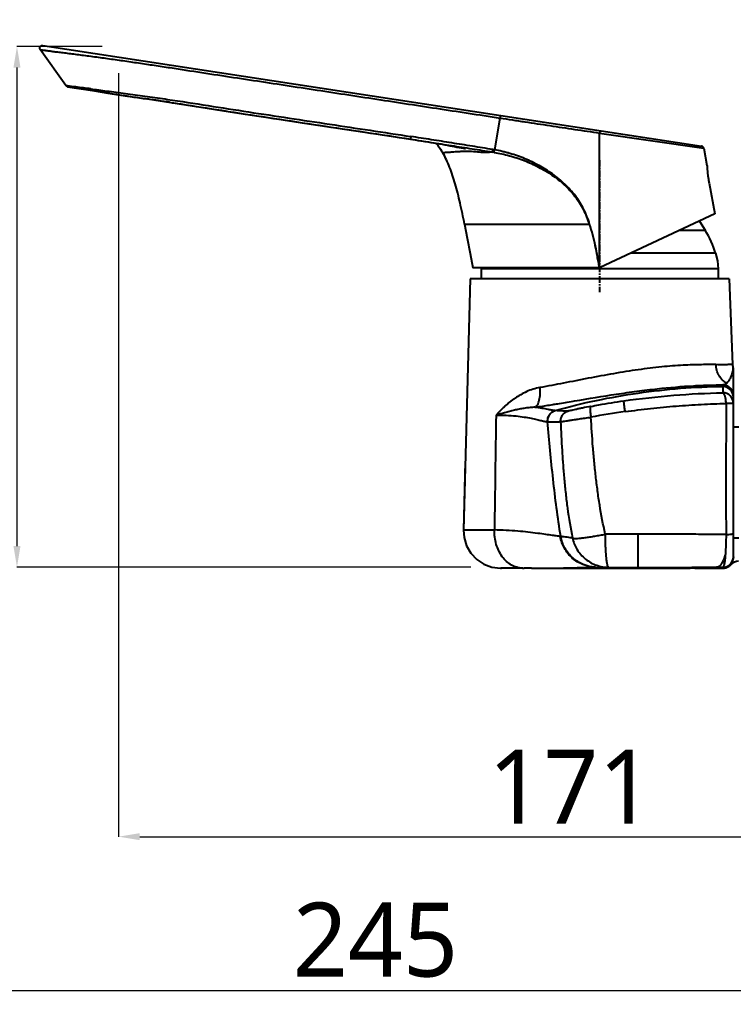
# Model space of a CAD drawing. Header units: millimetres. Extents: x 1035 to 2065, y 1005 to 1731.
# Drawn here: x 1222.6 to 1357.7, y 1218.5 to 1403 of the extents above; entities that cross this region are included whole.
import ezdxf

# ---------------------------------------------------------------- set-up
doc = ezdxf.new("R2010")
doc.units = ezdxf.units.MM
doc.linetypes.add('CENTER', pattern=[2, 1.25, -0.25, 0.25, -0.25])
doc.layers.add('center', color=1, linetype='CENTER')
doc.layers.add('标注', color=1, linetype='Continuous')
doc.styles.add('Daelim Dimension', font='')
doc.styles.get('Daelim Dimension').set_extended_font_data('NanumGothic')
doc.dimstyles.new('DEFAULT', dxfattribs={"dimscale": 2, "dimtxt": 2, "dimasz": 2, "dimexe": 0, "dimexo": 2, "dimgap": 1, "dimtad": 1, "dimdec": 1, "dimzin": 9, "dimdsep": 46, "dimtxsty": 'Daelim Dimension', "dimcen": 0.5, "dimclrd": 252, "dimclre": 252, "dimclrt": 3, "dimadec": 1, "dimazin": 0, "dimtfac": 1, "dimtdec": 1, "dimtix": 1, "dimtmove": 0, "dimatfit": 3, "dimfxl": 1, "dimtolj": 1, "dimtzin": 1, "dimlwd": 9, "dimlwe": 9, "dimarcsym": 0})

# ---------------------------------------------------------------- blocks, each defined once
blk = doc.blocks.new('*D1')
at = {"layer": 'Defpoints', "color": 0, "transparency": 16777216}
for p in [(1167.46, 1411.89), (1412.49, 1245.92), (1167.46, 1219.15)]:
    blk.add_point(p, dxfattribs=at)
at = {"layer": '标注', "color": 5, "lineweight": 9, "transparency": 16777216}
for p, q in [((1167.46, 1407.89), (1167.46, 1219.15)), ((1412.49, 1241.92), (1412.49, 1219.15)), ((1408.49, 1219.15), (1171.46, 1219.15))]:
    blk.add_line(p, q, dxfattribs=at)
at = {"layer": '标注', "color": 5, "transparency": 16777216}
for points in [[(1171.46, 1219.81), (1171.46, 1218.48), (1167.46, 1219.15)], [(1408.49, 1219.81), (1408.49, 1218.48), (1412.49, 1219.15)]]:
    blk.add_solid(points, dxfattribs=at)
at = {"layer": '标注', "color": 7, "transparency": 16777216, "insert": (1289.98, 1228.77), "char_height": 14, "attachment_point": 5, "style": 'Daelim Dimension'}
blk.add_mtext('\\A1;245', dxfattribs=at)
blk = doc.blocks.new('*D2')
at = {"layer": 'Defpoints', "color": 0, "transparency": 16777216}
for p in [(1242.28, 1397.85), (1222.17, 1299.33), (1312.02, 1299.33)]:
    blk.add_point(p, dxfattribs=at)
at = {"layer": '标注', "color": 5, "lineweight": 9, "transparency": 16777216}
for p, q in [((1238.28, 1397.85), (1222.17, 1397.85)), ((1222.17, 1393.85), (1222.17, 1303.33)), ((1308.02, 1299.33), (1222.17, 1299.33))]:
    blk.add_line(p, q, dxfattribs=at)
at = {"layer": '标注', "color": 5, "transparency": 16777216}
for points in [[(1221.5, 1393.85), (1222.83, 1393.85), (1222.17, 1397.85)], [(1221.5, 1303.33), (1222.83, 1303.33), (1222.17, 1299.33)]]:
    blk.add_solid(points, dxfattribs=at)
at = {"layer": '标注', "color": 7, "transparency": 16777216, "insert": (1212.55, 1348.59), "char_height": 14, "attachment_point": 5, "rotation": 90, "style": 'Daelim Dimension'}
blk.add_mtext('\\A1;99', dxfattribs=at)
blk = doc.blocks.new('*D3')
at = {"layer": 'Defpoints', "color": 0, "transparency": 16777216}
for p in [(1241.39, 1396.82), (1412.49, 1248.34), (1412.49, 1245.92)]:
    blk.add_point(p, dxfattribs=at)
at = {"layer": '标注', "color": 5, "lineweight": 9, "transparency": 16777216}
for p, q in [((1241.39, 1392.82), (1241.39, 1248.34)), ((1412.49, 1249.92), (1412.49, 1248.34)), ((1245.39, 1248.34), (1408.49, 1248.34))]:
    blk.add_line(p, q, dxfattribs=at)
at = {"layer": '标注', "color": 5, "transparency": 16777216}
for points in [[(1245.39, 1249.01), (1245.39, 1247.68), (1241.39, 1248.34)], [(1408.49, 1249.01), (1408.49, 1247.68), (1412.49, 1248.34)]]:
    blk.add_solid(points, dxfattribs=at)
at = {"layer": '标注', "color": 7, "transparency": 16777216, "insert": (1326.94, 1257.81), "char_height": 14, "attachment_point": 5, "style": 'Daelim Dimension'}
blk.add_mtext('\\A1;171', dxfattribs=at)

msp = doc.modelspace()

# ---------------------------------------------------------------- linework, layer by layer
at = {"color": 7, "linetype": 'Continuous'}
for p, q in [((1231.39, 1390.45), (1226.56, 1397.26)), ((1227.05, 1398.04), (1351.66, 1379.01)), ((1231.72, 1390.4), (1231.39, 1390.45)), ((1231.72, 1390.24), (1236.43, 1389.53)), ((1236.17, 1389.83), (1236.44, 1389.79)), ((1246.35, 1387.99), (1246.85, 1387.92)), ((1246.85, 1387.92), (1251.26, 1387.26)), ((1251.04, 1387.3), (1251.55, 1387.22)), ((1251.26, 1387.26), (1256.98, 1386.38)), ((1256.98, 1386.38), (1262.11, 1385.58)), ((1313.54, 1384.32), (1312.5, 1378.29)), ((1296.62, 1380.32), (1297.51, 1380.18)), ((1296.62, 1380.32), (1296.62, 1380.32)), ((1297.51, 1380.18), (1298.12, 1380.08)), ((1298.12, 1380.08), (1298.72, 1379.99)), ((1298.72, 1379.99), (1299.31, 1379.89)), ((1332.38, 1356), (1332.38, 1381.48)), ((1332.38, 1381.48), (1352.07, 1378.61)), ((1299.31, 1379.89), (1299.88, 1379.8)), ((1299.88, 1379.8), (1300.45, 1379.7)), ((1300.45, 1379.7), (1301, 1379.61)), ((1301, 1379.61), (1301.54, 1379.52)), ((1301.54, 1379.52), (1302.07, 1379.43)), ((1302.07, 1379.43), (1302.58, 1379.34)), ((1302.58, 1379.34), (1303.08, 1379.25)), ((1303.08, 1379.25), (1303.57, 1379.17)), ((1303.57, 1379.17), (1304.05, 1379.08)), ((1304.05, 1379.08), (1304.51, 1378.99)), ((1304.51, 1378.99), (1304.96, 1378.91)), ((1304.96, 1378.91), (1305.4, 1378.83)), ((1305.4, 1378.83), (1305.81, 1378.75)), ((1305.81, 1378.75), (1306.2, 1378.67)), ((1306.2, 1378.67), (1306.57, 1378.6)), ((1306.57, 1378.6), (1306.88, 1378.53)), ((1306.88, 1378.53), (1307.01, 1378.5)), ((1352.07, 1378.61), (1352.69, 1375.34)), ((1353.09, 1371.99), (1354.2, 1366.17)), ((1354.2, 1366.17), (1332.48, 1356.04)), ((1306.83, 1364.23), (1306.83, 1364.23)), ((1306.83, 1364.23), (1306.83, 1364.23)), ((1306.83, 1364.23), (1307.36, 1361.58)), ((1306.83, 1364.23), (1330.43, 1364.23)), ((1351.31, 1364.82), (1352.38, 1363.07)), ((1307.36, 1361.58), (1307.9, 1358.69)), ((1347.56, 1363.07), (1352.38, 1363.07)), ((1307.9, 1358.69), (1307.9, 1358.67)), ((1307.9, 1358.69), (1308.38, 1355.99)), ((1354.33, 1358.73), (1338.26, 1358.73)), ((1354.33, 1358.73), (1354.67, 1357.27)), ((1332.27, 1355.99), (1308.38, 1355.99)), ((1332.38, 1356.02), (1332.38, 1356)), ((1332.38, 1356), (1332.38, 1356.02)), ((1354.67, 1357.27), (1354.78, 1355.77)), ((1354.78, 1355.77), (1309.98, 1355.77)), ((1309.98, 1355.77), (1309.98, 1353.87)), ((1354.78, 1355.77), (1354.78, 1353.87)), ((1307.89, 1353.87), (1306.64, 1306.33)), ((1356.88, 1353.87), (1307.89, 1353.87)), ((1356.88, 1353.87), (1357.54, 1337.67)), ((1357.69, 1301.16), (1357.69, 1336.47)), ((1327.36, 1330.74), (1327.66, 1330.79)), ((1323.96, 1328.95), (1323.99, 1328.95)), ((1357.69, 1325.87), (1358.71, 1325.87)), ((1306.98, 1319.32), (1306.64, 1306.33)), ((1306.64, 1306.33), (1306.74, 1304.95)), ((1306.64, 1306.33), (1306.64, 1306.33)), ((1306.74, 1304.95), (1307.2, 1303.39)), ((1357.69, 1304.87), (1358.71, 1304.87)), ((1307.2, 1303.39), (1308.01, 1301.98)), ((1308.01, 1301.98), (1309.13, 1300.79)), ((1309.13, 1300.79), (1310.49, 1299.89)), ((1357.69, 1301.1), (1357.69, 1301.18)), ((1310.49, 1299.89), (1312.02, 1299.33)), ((1312.02, 1299.33), (1313.64, 1299.14)), ((1313.64, 1299.14), (1313.82, 1299.14)), ((1313.64, 1299.14), (1313.64, 1299.14)), ((1317.78, 1299.14), (1313.7, 1299.14)), ((1317.82, 1299.14), (1317.78, 1299.14)), ((1317.89, 1299.14), (1317.82, 1299.14)), ((1317.89, 1299.14), (1318.04, 1299.14)), ((1318.04, 1299.14), (1318.11, 1299.14)), ((1319.53, 1299.14), (1319.52, 1299.14)), ((1320.7, 1299.14), (1320.77, 1299.14)), ((1320.77, 1299.14), (1328.02, 1299.13)), ((1331.11, 1299.13), (1333.08, 1299.13)), ((1331.52, 1299.34), (1331.57, 1299.34)), ((1331.54, 1299.33), (1331.55, 1299.33)), ((1331.57, 1299.34), (1331.58, 1299.33)), ((1331.59, 1299.33), (1331.58, 1299.34)), ((1333.08, 1299.13), (1334.98, 1299.13)), ((1333.44, 1299.28), (1334.1, 1299.31)), ((1334.1, 1299.31), (1339.59, 1299.3)), ((1334.98, 1299.13), (1338.56, 1299.13)), ((1338.56, 1299.13), (1341.86, 1299.13)), ((1338.8, 1299.25), (1340.43, 1299.24)), ((1341.86, 1299.13), (1344.92, 1299.13)), ((1344.52, 1299.21), (1346.37, 1299.2)), ((1344.92, 1299.13), (1346.29, 1299.13)), ((1346.29, 1299.13), (1346.47, 1299.13)), ((1346.47, 1299.13), (1346.29, 1299.13)), ((1349.3, 1299.14), (1346.47, 1299.13)), ((1346.87, 1299.13), (1349.4, 1299.14)), ((1349.52, 1299.14), (1349.3, 1299.14)), ((1350.38, 1299.14), (1349.52, 1299.14)), ((1350.38, 1299.15), (1349.53, 1299.15)), ((1350.38, 1299.15), (1350.54, 1299.15)), ((1351.24, 1299.14), (1350.38, 1299.14)), ((1350.54, 1299.15), (1350.81, 1299.15)), ((1354.03, 1299.15), (1350.59, 1299.15)), ((1350.81, 1299.15), (1351.62, 1299.15)), ((1351.24, 1299.14), (1353.13, 1299.14)), ((1353.15, 1299.14), (1351.24, 1299.14)), ((1351.7, 1299.18), (1351.25, 1299.18)), ((1351.53, 1299.14), (1352.21, 1299.14)), ((1351.62, 1299.15), (1351.77, 1299.15)), ((1353.1, 1299.14), (1351.64, 1299.14)), ((1351.77, 1299.15), (1352.61, 1299.15)), ((1352.21, 1299.14), (1352.51, 1299.14)), ((1352.51, 1299.14), (1353.12, 1299.14)), ((1352.61, 1299.15), (1352.68, 1299.15)), ((1352.68, 1299.15), (1353.43, 1299.15)), ((1353.8, 1299.14), (1353.1, 1299.14)), ((1353.12, 1299.14), (1353.38, 1299.14)), ((1353.13, 1299.14), (1354.43, 1299.15)), ((1353.46, 1299.14), (1353.15, 1299.14)), ((1353.38, 1299.14), (1353.46, 1299.14)), ((1353.43, 1299.15), (1353.48, 1299.15)), ((1353.46, 1299.14), (1355.7, 1299.14)), ((1353.74, 1299.14), (1353.46, 1299.14)), ((1353.46, 1299.14), (1353.82, 1299.14)), ((1353.48, 1299.15), (1354.03, 1299.15)), ((1353.84, 1299.15), (1353.74, 1299.14)), ((1353.97, 1299.15), (1353.84, 1299.15)), ((1354.3, 1299.15), (1353.97, 1299.15)), ((1354.47, 1299.15), (1354.03, 1299.15)), ((1354.03, 1299.15), (1354.1, 1299.15)), ((1354.1, 1299.15), (1354.36, 1299.15)), ((1354.32, 1299.15), (1354.3, 1299.15)), ((1354.3, 1299.15), (1354.3, 1299.15)), ((1354.32, 1299.15), (1354.86, 1299.15)), ((1354.48, 1299.15), (1354.32, 1299.15)), ((1354.36, 1299.15), (1354.39, 1299.15)), ((1354.39, 1299.15), (1354.42, 1299.15)), ((1354.42, 1299.15), (1354.48, 1299.15)), ((1354.43, 1299.15), (1354.47, 1299.15)), ((1354.48, 1299.15), (1354.48, 1299.15)), ((1354.52, 1299.31), (1355.7, 1299.32)), ((1355.69, 1299.17), (1355.99, 1299.19)), ((1355.7, 1299.17), (1355.69, 1299.17)), ((1355.7, 1299.14), (1355.98, 1299.17)), ((1355.7, 1299.17), (1355.7, 1299.17)), ((1355.7, 1299.14), (1355.82, 1299.15)), ((1355.82, 1299.15), (1356.18, 1299.21)), ((1355.98, 1299.17), (1356.04, 1299.18)), ((1355.99, 1299.19), (1356.52, 1299.35)), ((1356.18, 1299.21), (1356.52, 1299.32)), ((1356.38, 1299.28), (1356.52, 1299.32)), ((1356.52, 1299.35), (1356.99, 1299.65)), ((1356.52, 1299.32), (1357, 1299.63)), ((1356.52, 1299.32), (1356.81, 1299.48)), ((1356.99, 1299.65), (1357.36, 1300.06)), ((1357, 1299.63), (1357.04, 1299.67)), ((1357.18, 1299.81), (1357.22, 1299.85)), ((1357.18, 1299.81), (1357.21, 1299.84)), ((1357.18, 1299.81), (1357.18, 1299.81)), ((1357.18, 1299.81), (1357.18, 1299.81))]:
    msp.add_line(p, q, dxfattribs=at)
for points in [[(1236.43, 1389.53), (1239.33, 1389.02), (1242.63, 1388.53), (1246.35, 1387.99)], [(1262.11, 1385.58), (1264.97, 1385.13), (1270.49, 1384.28), (1276.53, 1383.36)], [(1276.53, 1383.36), (1290.07, 1381.32), (1296.62, 1380.32)], [(1357.36, 1300.06), (1357.6, 1300.56), (1357.69, 1301.1)], [(1328.02, 1299.13), (1329.07, 1299.13), (1331.11, 1299.13)], [(1331.59, 1299.33), (1332.38, 1299.3), (1333.16, 1299.28), (1333.44, 1299.28)], [(1333.43, 1299.28), (1335.07, 1299.27), (1336.65, 1299.26), (1337.84, 1299.26), (1338.8, 1299.25)], [(1340.43, 1299.24), (1341.98, 1299.23), (1344.52, 1299.21)], [(1346.37, 1299.2), (1348.51, 1299.19), (1350.84, 1299.18)], [(1350.84, 1299.18), (1353.34, 1299.17), (1355.69, 1299.17)], [(1356.81, 1299.48), (1357.07, 1299.69), (1357.18, 1299.81)]]:
    msp.add_lwpolyline(points, dxfattribs=at)
for centre, radius, start, end in [((1231.8, 1390.74), 0.5, 215.3284, 261.3207), ((1066.89, 159.09), 1241.94, 81.47277, 81.66827), ((1351.58, 1378.52), 0.5, 10.7807, 81.328), ((1338.48, 1339.59), 25.92, 107.9406, 108.0854), ((1335.8, 1352.99), 19.4, 17.225, 31.3173), ((1319.98, 1355.77), 10, 178.7232, 180), ((1332.27, 1356.5), 0.505, 269.9451, 278.4134), ((1332.27, 1356.48), 0.489, 278.4504, 282.5576), ((1361.55, 1337.84), 4.02, 182.365, 193.1657), ((1355.69, 1336.47), 2.01, 0.0532, 13.171), ((1355.7, 1330.33), 2, 0.015, 90.4541), ((1355.66, 1332.14), 0.191, 80.2213, 84.9263), ((1355.7, 1331.51), 2, 0.0043, 89.536), ((1349.88, 1330.22), 6.43, 0.6979, 4.8674), ((1359.14, 1171.84), 158.44, 97.9506, 100.321), ((1322.63, 1328.46), 1.61, 266.5693, 267.4458), ((1365.61, 1325.97), 7.92, 180.0002, 180.723), ((1359.69, 1325.97), 2, 180, 182.9499), ((1318.14, 1383), 78.93, 280.48, 281.1921), ((1355.69, 1301.32), 2, 270.2423, 359.9808), ((1355.69, 1301.15), 2.01, 354.1864, 358.5166), ((1358.56, 1301.15), 0.861, 177.7673, 179.9945), ((1355.72, 1301.17), 1.98, 358.0028, 359.8879), ((1355.56, 1301.16), 2.14, 358.3101, 359.9375), ((1355.58, 1301.15), 2.11, 358.4889, 0.0498), ((1358.59, 1301.15), 0.893, 169.7379, 177.728), ((1317.89, 1303.31), 4.16, 268.618, 269.185), ((1317.89, 1303.3), 4.16, 269.1849, 269.9768), ((1342.62, 8412.86), 7113.56, 269.975584, 270.095894), ((1355.69, 1301.15), 2.01, 270.068, 282.1888), ((1355.7, 1301.15), 2, 282.1847, 285.4114), ((1355.7, 1301.13), 1.99, 285.4142, 287.777), ((1355.7, 1301.14), 1.99, 287.7777, 290.1954), ((1355.69, 1301.15), 2, 290.1998, 298.0378), ((1355.7, 1301.14), 1.99, 298.0418, 300.787), ((1355.7, 1301.14), 1.99, 300.7878, 302.8175), ((1355.69, 1301.15), 2, 302.8214, 306.7857), ((1355.69, 1301.15), 2.01, 306.7785, 317.9931), ((1356.17, 1300.75), 1.38, 318.6612, 320.2253), ((1358.67, 1298.47), 2, 89.999, 136.3852), ((1355.68, 1301.15), 2.02, 341.8403, 342.2253)]:
    msp.add_arc(centre, radius, start, end, dxfattribs=at)
for points, knots in [([(1226.56, 1397.26), (1226.54, 1397.3), (1226.49, 1397.39), (1226.46, 1397.58), (1226.52, 1397.82), (1226.71, 1397.99), (1226.9, 1398.05), (1227, 1398.05), (1227.05, 1398.04)], [0, 0, 0, 0, 0.128262, 0.258649, 0.5, 0.741351, 0.871738, 1, 1, 1, 1]), ([(1226.56, 1397.26), (1226.57, 1397.25), (1226.57, 1397.26), (1226.58, 1397.25), (1226.6, 1397.25), (1226.63, 1397.25), (1226.67, 1397.24), (1226.73, 1397.23), (1226.83, 1397.22), (1226.98, 1397.2), (1227.17, 1397.17), (1227.38, 1397.14), (1227.64, 1397.11), (1227.92, 1397.07), (1228.38, 1397.01), (1229.02, 1396.92), (1229.9, 1396.81), (1230.89, 1396.69), (1232, 1396.55), (1233.19, 1396.4), (1234.47, 1396.24), (1236.27, 1396), (1238.62, 1395.68), (1241.49, 1395.28), (1244.43, 1394.85), (1247.4, 1394.41), (1250.39, 1393.96), (1254.39, 1393.35), (1259.39, 1392.58), (1265.4, 1391.67), (1271.41, 1390.76), (1277.42, 1389.84), (1283.44, 1388.92), (1291.47, 1387.69), (1301.5, 1386.16), (1309.53, 1384.94), (1313.54, 1384.32)], [0, 0, 0, 0, 0.000046, 0.000183, 0.000412, 0.000734, 0.001151, 0.001663, 0.002977, 0.004684, 0.006788, 0.00929, 0.012191, 0.015489, 0.01918, 0.027724, 0.037766, 0.049223, 0.061943, 0.075741, 0.09041, 0.105748, 0.137824, 0.171052, 0.204915, 0.239126, 0.273518, 0.307992, 0.377031, 0.446141, 0.515308, 0.584516, 0.653746, 0.722984, 0.861466, 1, 1, 1, 1]), ([(1236.17, 1389.83), (1235.21, 1389.95), (1233.72, 1390.13), (1232.24, 1390.33), (1231.72, 1390.4)], [0, 0, 0, 0, 0.647336, 1, 1, 1, 1]), ([(1236.42, 1389.53), (1236.36, 1389.54), (1236.23, 1389.62), (1236.18, 1389.76), (1236.17, 1389.83)], [0, 0, 0, 0, 0.454061, 1, 1, 1, 1]), ([(1236.43, 1389.53), (1237.18, 1389.4), (1238.78, 1389.14), (1241.29, 1388.74), (1243.98, 1388.34), (1245.81, 1388.07), (1246.74, 1387.93)], [0, 0, 0, 0, 0.219682, 0.466968, 0.72912, 1, 1, 1, 1]), ([(1236.44, 1389.79), (1237.5, 1389.65), (1239.73, 1389.35), (1243.19, 1388.89), (1246.88, 1388.39), (1251.94, 1387.67), (1258.31, 1386.67), (1265.97, 1385.47), (1273.64, 1384.31), (1281.31, 1383.15), (1288.99, 1381.99), (1294.11, 1381.21), (1296.67, 1380.81)], [0, 0, 0, 0, 0.052271, 0.11083, 0.172461, 0.235514, 0.3627, 0.489983, 0.61737, 0.744887, 0.872448, 1, 1, 1, 1]), ([(1251.55, 1387.22), (1252.41, 1387.09), (1255.84, 1386.56), (1259.27, 1386.03), (1261.85, 1385.62)], [0, 0, 0, 0, 0.249856, 1, 1, 1, 1]), ([(1262.11, 1385.58), (1264.98, 1385.13), (1270.73, 1384.24), (1279.36, 1382.94), (1287.99, 1381.64), (1293.75, 1380.76), (1296.62, 1380.32)], [0, 0, 0, 0, 0.249647, 0.499671, 0.749851, 1, 1, 1, 1]), ([(1313.64, 1384.81), (1313.64, 1384.81), (1313.63, 1384.8), (1313.62, 1384.77), (1313.61, 1384.72), (1313.6, 1384.66), (1313.58, 1384.59), (1313.56, 1384.47), (1313.55, 1384.38), (1313.54, 1384.32)], [0, 0, 0, 0, 0.021635, 0.08298, 0.185006, 0.316316, 0.466289, 0.631071, 1, 1, 1, 1]), ([(1313.54, 1384.32), (1314.32, 1384.19), (1315.5, 1384.02), (1317.07, 1383.78), (1318.64, 1383.54), (1320.6, 1383.24), (1322.96, 1382.88), (1325.32, 1382.52), (1328.46, 1382.05), (1330.82, 1381.71), (1332.38, 1381.48)], [0, 0, 0, 0, 0.125115, 0.18761, 0.250074, 0.374999, 0.500039, 0.625279, 0.750638, 1, 1, 1, 1]), ([(1332.37, 1381.96), (1332.38, 1381.95), (1332.4, 1381.89), (1332.41, 1381.8), (1332.4, 1381.65), (1332.39, 1381.54), (1332.38, 1381.48)], [0, 0, 0, 0, 0.098955, 0.313087, 0.626966, 1, 1, 1, 1]), ([(1296.67, 1380.81), (1296.66, 1380.75), (1296.65, 1380.66), (1296.63, 1380.55), (1296.63, 1380.47), (1296.62, 1380.41), (1296.62, 1380.37), (1296.62, 1380.34), (1296.62, 1380.32), (1296.62, 1380.32)], [0, 0, 0, 0, 0.376862, 0.547411, 0.697317, 0.821218, 0.914798, 0.974602, 1, 1, 1, 1]), ([(1296.62, 1380.32), (1297.92, 1380.12), (1300.5, 1379.72), (1304.37, 1379.1), (1308.25, 1378.49), (1310.83, 1378.11), (1312.12, 1377.88)], [0, 0, 0, 0, 0.250013, 0.500009, 0.750021, 1, 1, 1, 1]), ([(1312.19, 1378.35), (1310.9, 1378.56), (1308.96, 1378.89), (1306.37, 1379.29), (1304.43, 1379.59), (1302.49, 1379.91), (1299.9, 1380.32), (1297.96, 1380.62), (1296.67, 1380.81)], [0, 0, 0, 0, 0.250069, 0.375081, 0.50008, 0.625069, 0.750051, 1, 1, 1, 1]), ([(1301.43, 1379.56), (1301.55, 1379.42), (1302.02, 1378.84), (1302.43, 1378.21), (1302.72, 1377.72)], [0, 0, 0, 0, 0.242387, 1, 1, 1, 1]), ([(1312.12, 1377.88), (1312.12, 1377.9), (1312.13, 1377.96), (1312.15, 1378.12), (1312.17, 1378.25), (1312.19, 1378.35)], [0, 0, 0, 0, 0.141209, 0.371788, 1, 1, 1, 1]), ([(1312.42, 1377.82), (1312.42, 1377.85), (1312.43, 1377.9), (1312.45, 1378.06), (1312.48, 1378.2), (1312.5, 1378.29)], [0, 0, 0, 0, 0.143866, 0.375001, 1, 1, 1, 1]), ([(1330.5, 1364.25), (1330.19, 1365.21), (1329.64, 1366.61), (1328.67, 1368.36), (1327.54, 1370.02), (1326.18, 1371.51), (1324.68, 1372.83), (1323.49, 1373.74), (1322.24, 1374.57), (1320.94, 1375.32), (1319.61, 1376.01), (1318.25, 1376.63), (1316.85, 1377.17), (1315.66, 1377.55), (1314.69, 1377.81), (1313.72, 1378.06), (1312.99, 1378.21), (1312.5, 1378.29)], [0, 0, 0, 0, 0.125064, 0.187639, 0.250229, 0.375283, 0.437856, 0.500384, 0.562863, 0.625326, 0.687756, 0.750185, 0.812617, 0.87504, 0.906275, 0.937526, 1, 1, 1, 1]), ([(1309.69, 1377.83), (1309.18, 1377.88), (1308.43, 1377.96), (1307.42, 1377.99), (1306.68, 1377.98), (1305.97, 1377.95), (1305.34, 1377.91), (1304.78, 1377.87), (1304.31, 1377.84), (1303.92, 1377.81), (1303.59, 1377.79), (1303.32, 1377.77), (1303.13, 1377.76), (1303, 1377.75), (1302.93, 1377.74), (1302.87, 1377.74), (1302.81, 1377.73), (1302.78, 1377.73), (1302.75, 1377.73), (1302.73, 1377.73), (1302.73, 1377.72), (1302.72, 1377.72), (1302.72, 1377.72), (1302.72, 1377.72)], [0, 0, 0, 0, 0.217125, 0.326451, 0.433914, 0.535936, 0.628287, 0.708145, 0.775342, 0.831471, 0.878166, 0.916416, 0.947068, 0.959666, 0.970486, 0.979567, 0.986944, 0.992653, 0.996727, 0.998157, 0.99918, 0.999795, 1, 1, 1, 1]), ([(1306.83, 1364.23), (1306.57, 1365.58), (1306.04, 1368.14), (1305.13, 1371.76), (1304.1, 1374.95), (1303.22, 1376.87), (1302.72, 1377.72)], [0, 0, 0, 0, 0.291217, 0.554242, 0.790133, 1, 1, 1, 1]), ([(1312.12, 1377.88), (1311.92, 1377.85), (1311.52, 1377.79), (1310.7, 1377.74), (1310.09, 1377.79), (1309.69, 1377.83)], [0, 0, 0, 0, 0.249118, 0.496719, 1, 1, 1, 1]), ([(1312.42, 1377.82), (1313.4, 1377.64), (1315.33, 1377.23), (1318.15, 1376.32), (1320.84, 1375.07), (1323.41, 1373.58), (1325.75, 1371.74), (1327.79, 1369.55), (1329.38, 1367.02), (1330.12, 1365.17), (1330.43, 1364.23)], [0, 0, 0, 0, 0.124816, 0.249479, 0.37421, 0.499123, 0.624264, 0.749512, 0.874742, 1, 1, 1, 1]), ([(1352.69, 1375.34), (1352.69, 1375.34), (1352.7, 1375.34), (1352.69, 1375.33), (1352.7, 1375.32), (1352.7, 1375.3), (1352.7, 1375.27), (1352.7, 1375.24), (1352.7, 1375.17), (1352.71, 1375.07), (1352.72, 1374.93), (1352.73, 1374.76), (1352.74, 1374.57), (1352.76, 1374.35), (1352.79, 1374.1), (1352.82, 1373.74), (1352.88, 1373.25), (1352.98, 1372.63), (1353.05, 1372.21), (1353.09, 1371.99)], [0, 0, 0, 0, 0.001212, 0.002724, 0.004838, 0.010863, 0.01927, 0.030043, 0.043167, 0.076317, 0.118365, 0.168933, 0.227522, 0.293549, 0.366398, 0.445313, 0.618172, 0.805557, 1, 1, 1, 1]), ([(1330.43, 1364.23), (1330.65, 1363.56), (1331.07, 1362.22), (1331.55, 1360.16), (1331.93, 1358.08), (1332.23, 1356.7), (1332.38, 1356.02)], [0, 0, 0, 0, 0.250049, 0.500048, 0.750038, 1, 1, 1, 1]), ([(1332.38, 1356.02), (1332.3, 1356.36), (1332.15, 1357.05), (1331.89, 1358.43), (1331.58, 1360.17), (1331.11, 1362.23), (1330.71, 1363.58), (1330.5, 1364.25)], [0, 0, 0, 0, 0.124982, 0.249968, 0.49996, 0.749964, 1, 1, 1, 1]), ([(1354.39, 1337.65), (1353.96, 1337.66), (1353.04, 1337.66), (1351.58, 1337.65), (1349.94, 1337.62), (1347.44, 1337.52), (1344, 1337.25), (1339.61, 1336.7), (1334.98, 1335.96), (1331.04, 1335.23), (1327.89, 1334.61), (1324.85, 1334), (1322.58, 1333.59), (1321.09, 1333.32)], [0, 0, 0, 0, 0.037972, 0.081667, 0.130643, 0.184466, 0.304652, 0.437785, 0.578945, 0.723057, 0.794647, 0.865095, 1, 1, 1, 1]), ([(1357.54, 1337.67), (1357.52, 1337.67), (1357.45, 1337.67), (1357.29, 1337.67), (1357.04, 1337.66), (1356.69, 1337.65), (1356.25, 1337.64), (1355.47, 1337.64), (1354.84, 1337.64), (1354.39, 1337.65)], [0, 0, 0, 0, 0.018016, 0.067428, 0.147417, 0.258331, 0.400114, 0.571765, 1, 1, 1, 1]), ([(1356.42, 1334.15), (1356.13, 1334.31), (1355.57, 1334.72), (1354.92, 1335.56), (1354.51, 1336.56), (1354.4, 1337.28), (1354.39, 1337.65)], [0, 0, 0, 0, 0.238044, 0.484904, 0.739888, 1, 1, 1, 1]), ([(1357.57, 1336.52), (1357.47, 1336.06), (1357.26, 1335.4), (1356.83, 1334.62), (1356.57, 1334.29), (1356.42, 1334.15)], [0, 0, 0, 0, 0.524165, 0.776779, 1, 1, 1, 1]), ([(1357.64, 1336.92), (1357.64, 1336.91), (1357.62, 1336.77), (1357.59, 1336.64), (1357.57, 1336.52)], [0, 0, 0, 0, 0.106346, 1, 1, 1, 1]), ([(1327.66, 1330.79), (1330.3, 1331.24), (1334.24, 1331.89), (1339.45, 1332.63), (1344.3, 1333.23), (1348.85, 1333.62), (1353.01, 1333.79), (1354.86, 1333.81), (1355.72, 1333.81)], [0, 0, 0, 0, 0.283796, 0.423846, 0.558734, 0.803193, 0.908273, 1, 1, 1, 1]), ([(1355.72, 1333.81), (1355.72, 1333.79), (1355.72, 1333.75), (1355.72, 1333.65), (1355.72, 1333.57), (1355.71, 1333.51)], [0, 0, 0, 0, 0.169335, 0.396462, 1, 1, 1, 1]), ([(1356.42, 1334.15), (1356.32, 1334.06), (1356.11, 1333.9), (1355.85, 1333.81), (1355.72, 1333.81)], [0, 0, 0, 0, 0.525924, 1, 1, 1, 1]), ([(1357.69, 1331.81), (1357.69, 1332.06), (1357.59, 1332.59), (1357.15, 1333.25), (1356.5, 1333.69), (1355.98, 1333.8), (1355.72, 1333.81)], [0, 0, 0, 0, 0.249998, 0.49999, 0.749987, 1, 1, 1, 1]), ([(1321.09, 1333.32), (1320.66, 1333.23), (1319.8, 1333.04), (1318.59, 1332.57), (1317.45, 1331.99), (1316.57, 1331.42), (1315.89, 1330.95), (1315.4, 1330.57), (1314.93, 1330.18), (1314.47, 1329.78), (1314.1, 1329.44), (1313.82, 1329.16), (1313.61, 1328.95), (1313.4, 1328.74), (1313.23, 1328.56), (1313.09, 1328.42), (1313, 1328.31), (1312.91, 1328.19), (1312.83, 1328.13), (1312.79, 1328.1)], [0, 0, 0, 0, 0.132651, 0.262757, 0.390555, 0.516372, 0.578479, 0.640161, 0.701387, 0.76214, 0.82242, 0.852383, 0.882226, 0.911941, 0.941536, 0.956283, 0.971263, 0.986254, 1, 1, 1, 1]), ([(1320.16, 1329.59), (1320.35, 1329.7), (1320.61, 1330), (1320.84, 1330.48), (1321.05, 1331.15), (1321.16, 1332.11), (1321.14, 1332.91), (1321.09, 1333.32)], [0, 0, 0, 0, 0.166973, 0.275969, 0.401862, 0.692084, 1, 1, 1, 1]), ([(1323.96, 1328.95), (1326.54, 1329.71), (1331.76, 1330.97), (1339.68, 1332.36), (1347.68, 1333.26), (1353.03, 1333.51), (1355.71, 1333.51)], [0, 0, 0, 0, 0.25022, 0.500324, 0.750234, 1, 1, 1, 1]), ([(1336.97, 1330.8), (1340.1, 1331.25), (1346.33, 1331.94), (1352.58, 1332.27), (1355.68, 1332.33)], [0, 0, 0, 0, 0.505375, 1, 1, 1, 1]), ([(1355.71, 1333.51), (1355.7, 1333.32), (1355.69, 1332.92), (1355.68, 1332.53), (1355.68, 1332.33)], [0, 0, 0, 0, 0.486141, 1, 1, 1, 1]), ([(1356.29, 1330.77), (1356.27, 1330.97), (1356.22, 1331.34), (1356.11, 1331.78), (1355.98, 1332.05), (1355.88, 1332.22), (1355.77, 1332.31), (1355.69, 1332.33)], [0, 0, 0, 0, 0.349281, 0.653023, 0.773751, 0.870248, 1, 1, 1, 1]), ([(1320.16, 1329.59), (1320.44, 1329.63), (1321.56, 1329.8), (1322.67, 1329.97), (1323.51, 1330.11)], [0, 0, 0, 0, 0.247008, 1, 1, 1, 1]), ([(1323.51, 1330.11), (1323.83, 1330.16), (1325.11, 1330.37), (1326.4, 1330.58), (1327.36, 1330.74)], [0, 0, 0, 0, 0.246284, 1, 1, 1, 1]), ([(1330.71, 1329.75), (1331.22, 1329.85), (1333.3, 1330.24), (1335.39, 1330.57), (1336.97, 1330.8)], [0, 0, 0, 0, 0.248411, 1, 1, 1, 1]), ([(1337.22, 1328.76), (1337.19, 1329.01), (1337.14, 1329.37), (1337.07, 1329.84), (1337.03, 1330.15), (1337, 1330.42), (1336.98, 1330.59), (1336.97, 1330.7), (1336.97, 1330.75), (1336.97, 1330.78), (1336.97, 1330.8), (1336.97, 1330.8)], [0, 0, 0, 0, 0.358424, 0.534511, 0.693204, 0.82393, 0.919545, 0.953094, 0.977348, 0.992798, 1, 1, 1, 1]), ([(1337.22, 1328.76), (1338.82, 1328.99), (1342.03, 1329.39), (1346.83, 1329.84), (1351.59, 1330.15), (1354.75, 1330.28), (1356.31, 1330.3)], [0, 0, 0, 0, 0.253248, 0.505638, 0.755203, 1, 1, 1, 1]), ([(1356.31, 1330.3), (1356.3, 1326.16), (1356.28, 1319.96), (1356.29, 1311.69), (1356.29, 1307.57), (1356.3, 1305.51)], [0, 0, 0, 0, 0.500934, 0.750793, 1, 1, 1, 1]), ([(1357.69, 1330.33), (1357.69, 1330.33), (1357.68, 1330.33), (1357.67, 1330.32), (1357.63, 1330.32), (1357.59, 1330.32), (1357.54, 1330.32), (1357.44, 1330.32), (1357.3, 1330.31), (1357.1, 1330.31), (1356.86, 1330.31), (1356.59, 1330.3), (1356.41, 1330.3), (1356.31, 1330.3)], [0, 0, 0, 0, 0.004749, 0.018205, 0.040404, 0.071256, 0.110627, 0.158226, 0.276804, 0.424186, 0.596831, 0.790638, 1, 1, 1, 1]), ([(1320.16, 1329.59), (1319.85, 1329.59), (1319.23, 1329.54), (1318.3, 1329.43), (1317.39, 1329.27), (1316.48, 1329.08), (1315.72, 1328.9), (1315.11, 1328.75), (1314.65, 1328.63), (1314.19, 1328.5), (1313.8, 1328.39), (1313.49, 1328.3), (1313.26, 1328.23), (1313.03, 1328.15), (1312.87, 1328.1), (1312.79, 1328.1)], [0, 0, 0, 0, 0.124784, 0.248067, 0.370915, 0.494173, 0.618393, 0.680928, 0.743821, 0.807145, 0.871016, 0.903062, 0.935419, 0.968158, 1, 1, 1, 1]), ([(1323.96, 1328.95), (1323.88, 1328.95), (1323.71, 1328.97), (1323.26, 1329.05), (1322.53, 1329.19), (1321.44, 1329.4), (1320.62, 1329.53), (1320.16, 1329.59)], [0, 0, 0, 0, 0.061356, 0.139761, 0.352213, 0.639314, 1, 1, 1, 1]), ([(1323.96, 1328.95), (1323.75, 1328.88), (1323.33, 1328.68), (1322.84, 1328.18), (1322.55, 1327.55), (1322.51, 1327.09), (1322.53, 1326.86)], [0, 0, 0, 0, 0.249422, 0.499268, 0.749526, 1, 1, 1, 1]), ([(1322.55, 1326.86), (1322.54, 1327.09), (1322.58, 1327.55), (1322.87, 1328.18), (1323.35, 1328.68), (1323.77, 1328.88), (1323.99, 1328.95)], [0, 0, 0, 0, 0.250429, 0.500672, 0.750538, 1, 1, 1, 1]), ([(1326.52, 1328.89), (1326.15, 1328.87), (1325.3, 1328.87), (1324.46, 1328.92), (1323.99, 1328.95)], [0, 0, 0, 0, 0.435462, 1, 1, 1, 1]), ([(1325.01, 1326.87), (1325, 1327.1), (1325.06, 1327.56), (1325.37, 1328.17), (1325.87, 1328.65), (1326.3, 1328.83), (1326.52, 1328.89)], [0, 0, 0, 0, 0.250186, 0.500227, 0.750182, 1, 1, 1, 1]), ([(1330.71, 1329.75), (1330.18, 1329.65), (1329.43, 1329.5), (1328.47, 1329.3), (1327.86, 1329.17), (1327.35, 1329.06), (1326.96, 1328.97), (1326.69, 1328.92), (1326.56, 1328.89), (1326.52, 1328.89)], [0, 0, 0, 0, 0.374314, 0.540944, 0.68773, 0.810413, 0.905598, 0.968877, 1, 1, 1, 1]), ([(1330.71, 1329.75), (1330.69, 1329.74), (1330.64, 1329.68), (1330.6, 1329.56), (1330.58, 1329.36), (1330.58, 1328.98), (1330.63, 1328.42), (1330.7, 1327.96), (1330.75, 1327.72)], [0, 0, 0, 0, 0.035907, 0.097784, 0.193382, 0.321142, 0.647835, 1, 1, 1, 1]), ([(1312.79, 1328.1), (1314.05, 1328.12), (1315.84, 1328.05), (1318.04, 1327.76), (1319.36, 1327.53), (1320.46, 1327.29), (1321.34, 1327.08), (1322, 1326.93), (1322.38, 1326.87), (1322.53, 1326.86)], [0, 0, 0, 0, 0.383728, 0.54213, 0.678406, 0.792599, 0.884396, 0.953479, 1, 1, 1, 1]), ([(1322.55, 1326.86), (1323.02, 1326.85), (1323.84, 1326.82), (1324.66, 1326.85), (1325.01, 1326.87)], [0, 0, 0, 0, 0.570582, 1, 1, 1, 1]), ([(1325.04, 1305.14), (1324.74, 1306.93), (1324.21, 1310.54), (1323.58, 1315.97), (1323.02, 1321.41), (1322.7, 1325.04), (1322.55, 1326.86)], [0, 0, 0, 0, 0.249922, 0.500004, 0.750006, 1, 1, 1, 1]), ([(1325.01, 1326.87), (1325.03, 1326.87), (1325.08, 1326.88), (1325.19, 1326.89), (1325.35, 1326.91), (1325.65, 1326.95), (1326.13, 1327.02), (1326.82, 1327.13), (1327.66, 1327.25), (1328.61, 1327.4), (1329.65, 1327.56), (1330.38, 1327.67), (1330.75, 1327.72)], [0, 0, 0, 0, 0.010469, 0.029566, 0.056999, 0.09244, 0.185999, 0.307539, 0.454147, 0.621575, 0.8051, 1, 1, 1, 1]), ([(1325.01, 1326.87), (1325.07, 1325.06), (1325.2, 1322.34), (1325.45, 1318.71), (1325.69, 1315.98), (1325.96, 1313.25), (1326.41, 1309.53), (1326.87, 1306.72), (1327.26, 1304.85)], [0, 0, 0, 0, 0.245612, 0.368961, 0.492394, 0.616125, 0.741188, 1, 1, 1, 1]), ([(1333.46, 1305.58), (1333.03, 1307.38), (1332.51, 1310.12), (1331.99, 1313.8), (1331.65, 1316.57), (1331.36, 1319.34), (1331.03, 1323.06), (1330.85, 1325.86), (1330.75, 1327.72)], [0, 0, 0, 0, 0.249169, 0.373887, 0.498767, 0.623825, 0.749074, 1, 1, 1, 1]), ([(1309.57, 1306.36), (1309.35, 1306.35), (1308.92, 1306.35), (1308.33, 1306.35), (1307.83, 1306.35), (1307.46, 1306.34), (1307.22, 1306.34), (1307.07, 1306.34), (1306.94, 1306.34), (1306.83, 1306.34), (1306.75, 1306.33), (1306.7, 1306.33), (1306.67, 1306.33), (1306.65, 1306.33), (1306.64, 1306.33), (1306.64, 1306.33), (1306.64, 1306.33)], [0, 0, 0, 0, 0.231884, 0.43385, 0.605125, 0.745699, 0.804677, 0.856071, 0.899781, 0.935704, 0.963715, 0.983754, 0.990811, 0.99595, 0.998994, 1, 1, 1, 1]), ([(1312.48, 1306.37), (1312.21, 1306.36), (1311.24, 1306.36), (1310.27, 1306.36), (1309.57, 1306.36)], [0, 0, 0, 0, 0.279085, 1, 1, 1, 1]), ([(1317.79, 1299.14), (1317.43, 1299.15), (1316.7, 1299.26), (1315.67, 1299.71), (1314.73, 1300.4), (1313.63, 1301.64), (1312.68, 1303.66), (1312.46, 1305.45), (1312.48, 1306.37)], [0, 0, 0, 0, 0.108882, 0.220698, 0.337494, 0.460374, 0.722737, 1, 1, 1, 1]), ([(1324.95, 1305.14), (1324.76, 1305.16), (1324.27, 1305.23), (1323.36, 1305.36), (1322.13, 1305.54), (1319.95, 1305.84), (1316.71, 1306.2), (1313.96, 1306.36), (1312.48, 1306.37)], [0, 0, 0, 0, 0.044997, 0.118737, 0.218654, 0.342159, 0.645269, 1, 1, 1, 1]), ([(1324.95, 1305.14), (1324.96, 1305.14), (1324.99, 1305.14), (1325.02, 1305.14), (1325.04, 1305.14)], [0, 0, 0, 0, 0.285246, 1, 1, 1, 1]), ([(1331.52, 1299.34), (1330.74, 1299.37), (1329.17, 1299.7), (1327.12, 1300.96), (1325.61, 1302.84), (1325.08, 1304.36), (1324.95, 1305.14)], [0, 0, 0, 0, 0.24934, 0.498899, 0.74913, 1, 1, 1, 1]), ([(1331.58, 1299.34), (1330.8, 1299.37), (1329.24, 1299.72), (1327.21, 1300.98), (1325.71, 1302.85), (1325.18, 1304.36), (1325.05, 1305.14)], [0, 0, 0, 0, 0.24965, 0.49947, 0.74958, 1, 1, 1, 1]), ([(1327.26, 1304.85), (1327.11, 1304.87), (1326.78, 1304.91), (1326.25, 1304.99), (1325.67, 1305.06), (1325.26, 1305.12), (1325.05, 1305.14)], [0, 0, 0, 0, 0.203795, 0.444961, 0.718721, 1, 1, 1, 1]), ([(1327.26, 1304.85), (1327.28, 1304.84), (1327.33, 1304.81), (1327.48, 1304.78), (1327.78, 1304.77), (1328.25, 1304.78), (1328.89, 1304.84), (1329.66, 1304.93), (1330.55, 1305.06), (1331.51, 1305.21), (1332.16, 1305.33), (1332.5, 1305.39)], [0, 0, 0, 0, 0.011952, 0.030171, 0.088649, 0.179187, 0.300694, 0.449965, 0.621437, 0.807345, 1, 1, 1, 1]), ([(1327.26, 1304.85), (1327.42, 1304.1), (1328.01, 1302.6), (1329.34, 1301.07), (1330.7, 1300.15), (1332.15, 1299.5), (1333.33, 1299.31), (1334.1, 1299.31)], [0, 0, 0, 0, 0.242544, 0.499737, 0.629747, 0.757765, 1, 1, 1, 1]), ([(1334.1, 1299.31), (1334.08, 1299.31), (1334.03, 1299.34), (1333.98, 1299.43), (1333.92, 1299.57), (1333.84, 1299.87), (1333.75, 1300.4), (1333.66, 1301.18), (1333.58, 1302.15), (1333.52, 1303.24), (1333.48, 1304.4), (1333.47, 1305.18), (1333.46, 1305.58)], [0, 0, 0, 0, 0.009724, 0.025353, 0.048774, 0.080854, 0.172333, 0.298474, 0.453686, 0.629167, 0.814495, 1, 1, 1, 1]), ([(1339.64, 1305.57), (1338.65, 1305.57), (1336.59, 1305.59), (1334.53, 1305.58), (1333.46, 1305.58)], [0, 0, 0, 0, 0.479452, 1, 1, 1, 1]), ([(1339.64, 1305.57), (1339.64, 1305.18), (1339.64, 1304.39), (1339.64, 1303.24), (1339.63, 1302.3), (1339.63, 1301.6), (1339.62, 1301.14), (1339.62, 1300.71), (1339.62, 1300.34), (1339.61, 1300.03), (1339.61, 1299.77), (1339.6, 1299.6), (1339.6, 1299.48), (1339.6, 1299.42), (1339.59, 1299.37), (1339.59, 1299.34), (1339.59, 1299.32), (1339.59, 1299.31), (1339.59, 1299.3)], [0, 0, 0, 0, 0.188051, 0.375823, 0.553446, 0.63508, 0.710273, 0.777934, 0.837252, 0.887559, 0.928479, 0.95983, 0.972004, 0.981913, 0.98961, 0.99515, 0.998588, 1, 1, 1, 1]), ([(1356.3, 1305.51), (1354.91, 1305.52), (1352.15, 1305.54), (1347.99, 1305.56), (1343.83, 1305.58), (1341.03, 1305.57), (1339.64, 1305.57)], [0, 0, 0, 0, 0.25066, 0.496747, 0.75002, 1, 1, 1, 1]), ([(1356.3, 1305.51), (1356.3, 1304.85), (1356.27, 1303.61), (1356.21, 1302.38), (1356.17, 1301.81)], [0, 0, 0, 0, 0.535242, 1, 1, 1, 1]), ([(1356.3, 1305.51), (1356.48, 1305.51), (1356.82, 1305.53), (1357.26, 1305.58), (1357.53, 1305.64), (1357.66, 1305.69), (1357.69, 1305.72), (1357.69, 1305.74)], [0, 0, 0, 0, 0.382972, 0.705352, 0.914284, 0.970064, 1, 1, 1, 1]), ([(1356.17, 1301.8), (1356.08, 1301.45), (1355.89, 1300.82), (1355.55, 1300.11), (1355.24, 1299.7), (1355.01, 1299.49), (1354.77, 1299.35), (1354.6, 1299.32), (1354.52, 1299.31)], [0, 0, 0, 0, 0.348198, 0.628244, 0.741901, 0.839394, 0.92373, 1, 1, 1, 1]), ([(1356.17, 1301.81), (1356.15, 1301.45), (1356.1, 1300.84), (1356, 1300.07), (1355.89, 1299.6), (1355.79, 1299.38), (1355.73, 1299.32), (1355.7, 1299.32)], [0, 0, 0, 0, 0.411249, 0.716822, 0.911676, 0.967513, 1, 1, 1, 1]), ([(1357.6, 1300.54), (1357.61, 1300.57), (1357.65, 1300.7), (1357.67, 1300.84), (1357.68, 1300.94)], [0, 0, 0, 0, 0.228532, 1, 1, 1, 1]), ([(1319.52, 1299.14), (1319.24, 1299.14), (1318.77, 1299.14), (1318.3, 1299.14), (1318.11, 1299.14)], [0, 0, 0, 0, 0.592855, 1, 1, 1, 1]), ([(1319.53, 1299.14), (1319.63, 1299.14), (1320.02, 1299.14), (1320.41, 1299.14), (1320.7, 1299.14)], [0, 0, 0, 0, 0.25126, 1, 1, 1, 1]), ([(1320.77, 1299.14), (1321.97, 1299.14), (1324.22, 1299.15), (1327.29, 1299.22), (1329.47, 1299.29), (1330.81, 1299.33), (1331.33, 1299.34), (1331.54, 1299.33)], [0, 0, 0, 0, 0.333537, 0.626835, 0.856673, 0.940643, 1, 1, 1, 1]), ([(1346.29, 1299.13), (1346.28, 1299.13), (1346.32, 1299.13), (1346.34, 1299.13), (1346.43, 1299.13), (1346.53, 1299.14), (1346.66, 1299.14), (1346.88, 1299.14), (1347.22, 1299.14), (1347.7, 1299.14), (1348.26, 1299.14), (1348.88, 1299.14), (1349.31, 1299.15), (1349.53, 1299.15)], [0, 0, 0, 0, 0.004193, 0.017533, 0.039891, 0.071132, 0.11105, 0.159338, 0.279686, 0.428613, 0.601713, 0.794123, 1, 1, 1, 1]), ([(1351.24, 1299.14), (1351.24, 1299.14), (1351.24, 1299.14), (1351.23, 1299.14), (1351.23, 1299.14)], [0, 0, 0, 0, 0.492432, 1, 1, 1, 1]), ([(1355.69, 1299.17), (1355.36, 1299.17), (1354.03, 1299.17), (1352.7, 1299.17), (1351.7, 1299.18)], [0, 0, 0, 0, 0.249714, 1, 1, 1, 1]), ([(1355.7, 1299.17), (1355.7, 1299.17), (1355.69, 1299.17), (1355.69, 1299.16), (1355.69, 1299.16), (1355.69, 1299.15), (1355.69, 1299.15), (1355.7, 1299.15), (1355.7, 1299.14), (1355.7, 1299.14)], [0, 0, 0, 0, 0.245897, 0.442891, 0.619548, 0.727431, 0.810587, 0.926268, 1, 1, 1, 1]), ([(1355.7, 1299.32), (1355.7, 1299.3), (1355.7, 1299.27), (1355.7, 1299.22), (1355.7, 1299.2), (1355.7, 1299.17), (1355.7, 1299.17)], [0, 0, 0, 0, 0.357475, 0.641761, 0.871929, 1, 1, 1, 1]), ([(1357.23, 1299.87), (1357.26, 1299.9), (1357.41, 1300.1), (1357.53, 1300.32), (1357.6, 1300.53)], [0, 0, 0, 0, 0.155479, 1, 1, 1, 1])]:
    msp.add_open_spline(points, degree=3, knots=knots, dxfattribs=at)
for points in [[(1312.5, 1378.29), (1312.39, 1378.32), (1312.29, 1378.33), (1312.19, 1378.35)], [(1312.42, 1377.82), (1312.32, 1377.84), (1312.22, 1377.86), (1312.12, 1377.88)], [(1332.48, 1356.04), (1332.45, 1356.02), (1332.42, 1356.01), (1332.38, 1356)], [(1312.79, 1328.1), (1312.69, 1320.86), (1312.58, 1313.61), (1312.48, 1306.37)]]:
    msp.add_open_spline(points, degree=3, dxfattribs=at)
at = {"layer": 'center'}
msp.add_line((1332.38, 1376.37), (1332.38, 1351.37), dxfattribs=at)

# ---------------------------------------------------------------- dimensions: what is measured, and where the dimension line sits
at = {"layer": '标注', "color": 5}
for base, p1, p2, picture, middle in [((1167.46, 1219.15), (1412.49, 1245.92), (1167.46, 1411.89), '*D1', (1289.98, 1228.77)), ((1412.49, 1248.34), (1241.39, 1396.82), (1412.49, 1245.92), '*D3', (1326.94, 1257.81))]:
    dim = msp.add_linear_dim(base=base, p1=p1, p2=p2, dimstyle='DEFAULT', override={"dimtxt": 7, "dimdec": 0, "dimclrd": 5, "dimclre": 5, "dimclrt": 7}, dxfattribs=at)
    dim.commit()
    dim.dimension.update_dxf_attribs({"geometry": picture, "text_midpoint": middle})
dim = msp.add_linear_dim(base=(1222.17, 1299.33), p1=(1242.28, 1397.85), p2=(1312.02, 1299.33), angle=90, dimstyle='DEFAULT', override={"dimtxt": 7, "dimdec": 0, "dimclrd": 5, "dimclre": 5, "dimclrt": 7}, dxfattribs=at)
dim.commit()
dim.dimension.update_dxf_attribs({"geometry": '*D2', "text_midpoint": (1212.55, 1348.59)})

doc.saveas('drawing.dxf')
